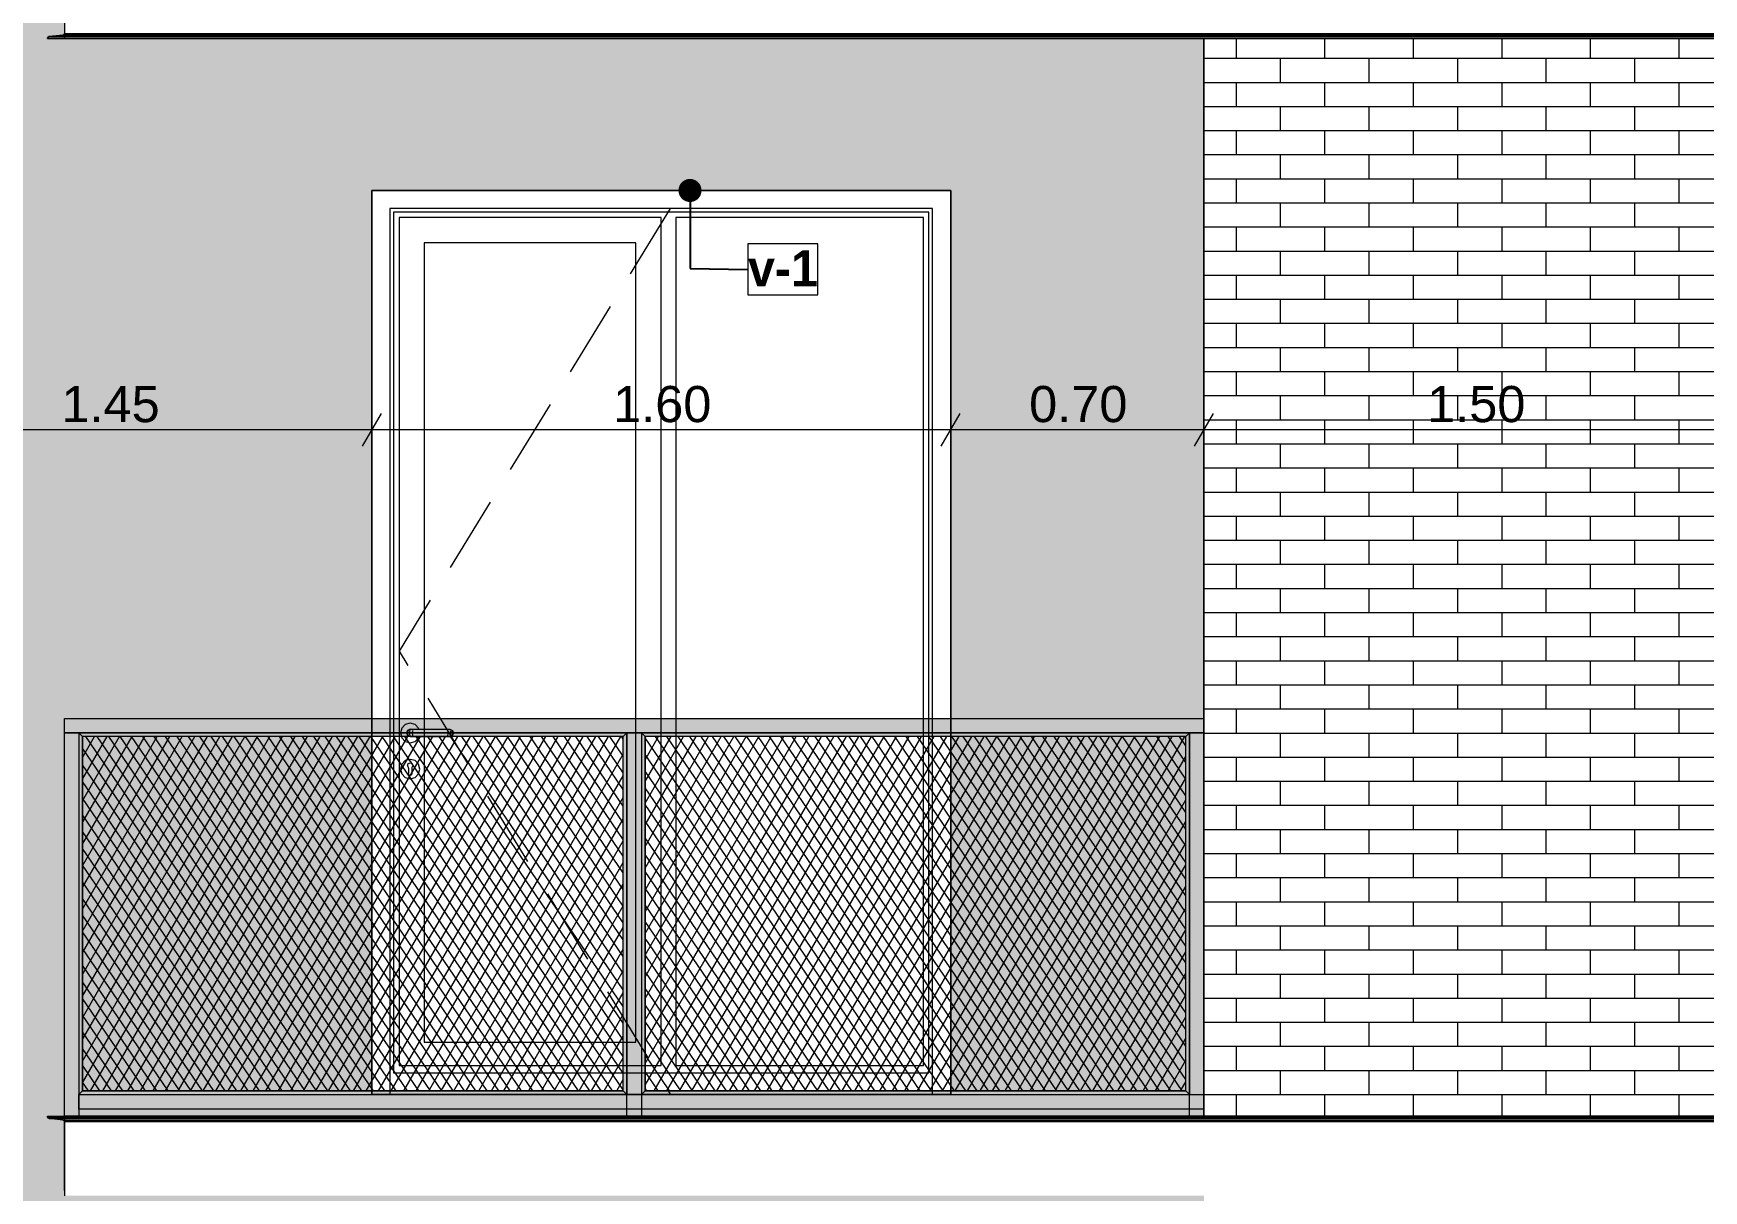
# Model space of a CAD drawing. Header units: millimetres. Extents: x 475206255 to 476720147, y 4620882299 to 4621447368.
# Drawn here: x 475413930 to 475418547, y 4621138679 to 4621141879 of the extents above; entities that cross this region are included whole.
import ezdxf

# ---------------------------------------------------------------- set-up
doc = ezdxf.new("R2010")
doc.units = ezdxf.units.MM
doc.header["$MEASUREMENT"] = 0
doc.set_wipeout_variables(frame=1)
doc.linetypes.add('Hidden Line', pattern=[317.5, 211.666667, -105.833333])
for name, color, linetype, lineweight in [('2D Drafting - General_Pen_No__30_Pen_No__9_Pen_No__9_Pen_No__253', 252, 'Continuous', 0), ('2D Drafting - General_Pen_No__30_Pen_No__9_Pen_No__9_Pen_No__7', 7, 'Continuous', 0), ('2D Drafting - General_Pen_No__7_Pen_No__7', 7, 'Continuous', 0), ('Dimensioning - General_Pen_No__142', 142, 'Continuous', 0), ('New_2D Drafting - General_Pen_No__30_Pen_No__9_Pen_No__9_Pen_No__255', 255, 'Continuous', 0), ('New_2D Drafting - General_Pen_No__30_Pen_No__9_Pen_No__9_Pen_No__7', 7, 'Continuous', 0), ('New_2D Drafting - General_Pen_No__4', 7, 'Continuous', 0), ('New_2D Drafting - General_Pen_No__7', 7, 'Continuous', 0), ('New_Annotation - Label_Pen_No__1', 1, 'Continuous', 0), ('New_Structural - Bearing_Pen_No__250', 7, 'Continuous', 0), ('Structural - Bearing_Pen_No__250', 7, 'Continuous', 0), ('zoma_Pen_No__142', 142, 'Continuous', 0)]:
    doc.layers.add(name, color=color, linetype=linetype, lineweight=lineweight)
doc.layers.add('Dimensioning - General', color=7, linetype='Continuous')
doc.layers.add('zoma', color=7, linetype='Continuous')
doc.styles.add('GENERATED_STYLE_2', font='arial.ttf')
doc.styles.add('GENERATED_STYLE_5', font='')
doc.styles.get('GENERATED_STYLE_5').set_extended_font_data('Avaza', bold=True)
doc.dimstyles.new('GENERATED_STYLE__1', dxfattribs={"dimtxt": 100, "dimasz": 68.640772, "dimexe": 0.18, "dimexo": 0.0625, "dimgap": 0, "dimtad": 1, "dimlfac": 0.001, "dimzin": 0, "dimdsep": 46, "dimtxsty": 'GENERATED_STYLE_2', "dimblk": 'ARROWHEAD_2', "dimblk1": 'ARROWHEAD_2', "dimblk2": 'ARROWHEAD_2', "dimcen": 0.09, "dimse1": 1, "dimse2": 1, "dimclrd": 142, "dimclre": 142, "dimclrt": 142, "dimadec": 0, "dimazin": 0, "dimtfac": 1, "dimtdec": 4, "dimtmove": 0, "dimatfit": 3, "dimfxl": 1, "dimtolj": 1, "dimtzin": 0, "dimarcsym": 0})
doc.dimstyles.new('GENERATED_STYLE__18', dxfattribs={"dimtxt": 100, "dimasz": 68.640772, "dimexe": 0.18, "dimexo": 0.0625, "dimgap": 0, "dimtad": 1, "dimtih": 1, "dimtoh": 1, "dimlfac": 0.001, "dimzin": 0, "dimdsep": 46, "dimtxsty": 'GENERATED_STYLE_2', "dimblk": 'ARROWHEAD_2', "dimblk1": 'ARROWHEAD_2', "dimblk2": 'ARROWHEAD_2', "dimcen": 0.09, "dimse1": 1, "dimse2": 1, "dimclrd": 142, "dimclre": 142, "dimclrt": 142, "dimadec": 0, "dimazin": 0, "dimtfac": 1, "dimtdec": 4, "dimtmove": 0, "dimatfit": 3, "dimfxl": 1, "dimtolj": 1, "dimtzin": 0, "dimarcsym": 0})
doc.dimstyles.new('GENERATED_STYLE__3', dxfattribs={"dimtxt": 200, "dimasz": 64.421331, "dimexe": 0.18, "dimexo": 3, "dimgap": 0, "dimtad": 1, "dimtih": 1, "dimtoh": 1, "dimlfac": 0.001, "dimzin": 0, "dimdsep": 46, "dimtxsty": 'GENERATED_STYLE_2', "dimblk": 'ARROWHEAD_2', "dimblk1": 'ARROWHEAD_2', "dimblk2": 'ARROWHEAD_2', "dimcen": 0.09, "dimclrd": 142, "dimclre": 142, "dimclrt": 142, "dimadec": 0, "dimazin": 0, "dimtfac": 1, "dimtdec": 4, "dimtmove": 0, "dimatfit": 3, "dimfxl": 1, "dimtolj": 1, "dimtzin": 0, "dimarcsym": 0})
doc.dimstyles.new('GENERATED_STYLE__33', dxfattribs={"dimtxt": 0.18, "dimasz": 127.68, "dimexe": 0.18, "dimexo": 0.0625, "dimgap": 0, "dimtad": 0, "dimtih": 1, "dimtoh": 1, "dimdec": 4, "dimzin": 0, "dimdsep": 46, "dimcen": 0.09, "dimadec": 0, "dimazin": 0, "dimtfac": 1, "dimtdec": 4, "dimtmove": 0, "dimatfit": 3, "dimldrblk": 'ARROWHEAD_11', "dimfxl": 1, "dimtolj": 1, "dimtzin": 0, "dimarcsym": 0})
pattern_1 = [(60, (475826095.757, 4621095193.19), (-25.9807621, 15), []), (124.306619, (475826095.757, 4621095193.19), (23.8156986, 11.25), [])]

# ---------------------------------------------------------------- blocks, each defined once
blk = doc.blocks.new('*D550', base_point=(475826095.8, 4621095193.2))
at = {"layer": 'Dimensioning - General_Pen_No__142', "color": 142, "linetype": 'Continuous', "lineweight": 0, "transparency": 16777216}
for p, q in [((475424795.3, 4621138971.1), (475424885.6, 4621138918.9)), ((475424908.2, 4621138945), (475424772.7, 4621138945)), ((475424840.5, 4621138244.9), (475424840.5, 4621138945)), ((475424795.3, 4621138271), (475424885.6, 4621138218.9)), ((475424908.2, 4621138244.9), (475424772.7, 4621138244.9))]:
    blk.add_line(p, q, dxfattribs=at)
at = {"layer": 'Dimensioning - General_Pen_No__142', "color": 142, "lineweight": 0, "transparency": 16777216, "insert": (475424820.5, 4621138461.5), "char_height": 100, "attachment_point": 7, "rotation": 90, "style": 'GENERATED_STYLE_2'}
blk.add_mtext('\\A1;{\\pql;\\fArial|b0|i0|c204|p0;\\W1.000000;0.70}', dxfattribs=at)
blk = doc.blocks.new('ARROWHEAD_2')
at = {"color": 0, "linetype": 'Continuous', "lineweight": 0}
for p, q in [((0, 0), (-1, 0)), ((-0.378, -0.655), (0.378, 0.655))]:
    blk.add_line(p, q, dxfattribs=at)
blk = doc.blocks.new('*D551', base_point=(475826095.8, 4621095193.2))
at = {"layer": 'Dimensioning - General_Pen_No__142', "color": 142, "linetype": 'Continuous', "lineweight": 0, "transparency": 16777216}
for p, q in [((475424795.3, 4621141471), (475424885.6, 4621141418.9)), ((475424908.2, 4621141444.9), (475424772.7, 4621141444.9)), ((475424840.5, 4621138945), (475424840.5, 4621141444.9)), ((475424795.3, 4621138971.1), (475424885.6, 4621138918.9)), ((475424908.2, 4621138945), (475424772.7, 4621138945))]:
    blk.add_line(p, q, dxfattribs=at)
at = {"layer": 'Dimensioning - General_Pen_No__142', "color": 142, "lineweight": 0, "transparency": 16777216, "insert": (475424820.5, 4621140061.5), "char_height": 100, "attachment_point": 7, "rotation": 90, "style": 'GENERATED_STYLE_2'}
blk.add_mtext('\\A1;{\\pql;\\fArial|b0|i0|c204|p0;\\W1.000000;2.50}', dxfattribs=at)
blk = doc.blocks.new('*D552', base_point=(475826095.8, 4621095193.2))
at = {"layer": 'Dimensioning - General_Pen_No__142', "color": 142, "linetype": 'Continuous', "lineweight": 0, "transparency": 16777216}
for p, q in [((475424908.2, 4621142145), (475424772.7, 4621142145)), ((475424795.3, 4621142171.1), (475424885.6, 4621142118.9)), ((475424840.5, 4621141444.9), (475424840.5, 4621142145)), ((475424795.3, 4621141471), (475424885.6, 4621141418.9)), ((475424908.2, 4621141444.9), (475424772.7, 4621141444.9))]:
    blk.add_line(p, q, dxfattribs=at)
at = {"layer": 'Dimensioning - General_Pen_No__142', "color": 142, "lineweight": 0, "transparency": 16777216, "insert": (475424820.5, 4621141661.5), "char_height": 100, "attachment_point": 7, "rotation": 90, "style": 'GENERATED_STYLE_2'}
blk.add_mtext('\\A1;{\\pql;\\fArial|b0|i0|c204|p0;\\W1.000000;0.70}', dxfattribs=at)
blk = doc.blocks.new('*D1525', base_point=(475826095.8, 4621095193.2))
at = {"layer": 'zoma_Pen_No__142', "color": 142, "linetype": 'Continuous', "lineweight": 0, "transparency": 16777216}
for p, q in [((475413640.3, 4621126583.3), (475413591.4, 4621126498.5)), ((475413615.9, 4621126477.3), (475413615.9, 4621126604.5)), ((475414040.3, 4621126583.3), (475413991.4, 4621126498.5)), ((475414015.9, 4621126477.3), (475414015.9, 4621126604.5)), ((475413615.9, 4621126540.9), (475414015.9, 4621126540.9))]:
    blk.add_line(p, q, dxfattribs=at)
blk = doc.blocks.new('*D1526', base_point=(475826095.8, 4621095193.2))
at = {"layer": 'zoma_Pen_No__142', "color": 142, "linetype": 'Continuous', "lineweight": 0, "transparency": 16777216}
for p, q in [((475414040.3, 4621126583.3), (475413991.4, 4621126498.5)), ((475414015.9, 4621126477.3), (475414015.9, 4621126604.5)), ((475420540.3, 4621126583.3), (475420491.4, 4621126498.5)), ((475420515.9, 4621126477.3), (475420515.9, 4621126604.5)), ((475414015.9, 4621126540.9), (475420515.9, 4621126540.9))]:
    blk.add_line(p, q, dxfattribs=at)
at = {"layer": 'zoma_Pen_No__142', "color": 142, "lineweight": 0, "transparency": 16777216, "char_height": 200, "attachment_point": 7, "style": 'GENERATED_STYLE_2'}
for s, insert in [('\\A1;{\\pql;\\fArial|b0|i0|c204|p0;\\W1.000000;6.50}', (475416998.9, 4621126580.9)), ('\\A1;{\\pql;\\fArial|b0|i0|c204|p0;\\W1.000000;0.40}', (475419957.5, 4621126580.9))]:
    blk.add_mtext(s, dxfattribs=dict(at, insert=insert))
blk = doc.blocks.new('ARROWHEAD_11')
at = {"color": 0, "linetype": 'Continuous', "lineweight": 0}
blk.add_line((0, 0), (-1, 0), dxfattribs=at)
at = {"color": 0, "linetype": 'Continuous', "lineweight": 0, "const_width": 0.25, "flags": 128}
blk.add_lwpolyline([(-0.125, 0, 1), (0.125, 0, 1)], format="xyb", close=True, dxfattribs=at)
blk = doc.blocks.new('*D2309', base_point=(475826095.8, 4621095193.2))
at = {"layer": 'Dimensioning - General_Pen_No__142', "color": 142, "linetype": 'Continuous', "lineweight": 0, "transparency": 16777216}
for p, q in [((475417166.2, 4621140850.6), (475417166.2, 4621140715.2)), ((475418666.2, 4621140850.6), (475418666.2, 4621140715.2)), ((475417140.2, 4621140737.8), (475417192.3, 4621140828.1)), ((475418640.2, 4621140737.8), (475418692.3, 4621140828.1)), ((475418666.2, 4621140782.9), (475417166.2, 4621140782.9))]:
    blk.add_line(p, q, dxfattribs=at)
at = {"layer": 'Dimensioning - General_Pen_No__142', "color": 142, "lineweight": 0, "transparency": 16777216, "insert": (475417782.8, 4621140802.9), "char_height": 100, "attachment_point": 7, "style": 'GENERATED_STYLE_2'}
blk.add_mtext('\\A1;{\\pql;\\fArial|b0|i0|c204|p0;\\W1.000000;1.50}', dxfattribs=at)
blk = doc.blocks.new('*D2310', base_point=(475826095.8, 4621095193.2))
at = {"layer": 'Dimensioning - General_Pen_No__142', "color": 142, "linetype": 'Continuous', "lineweight": 0, "transparency": 16777216}
for p, q in [((475416466.2, 4621140850.6), (475416466.2, 4621140715.2)), ((475417166.2, 4621140850.6), (475417166.2, 4621140715.2)), ((475416440.1, 4621140737.8), (475416492.3, 4621140828.1)), ((475417140.2, 4621140737.8), (475417192.3, 4621140828.1)), ((475417166.2, 4621140782.9), (475416466.2, 4621140782.9))]:
    blk.add_line(p, q, dxfattribs=at)
at = {"layer": 'Dimensioning - General_Pen_No__142', "color": 142, "lineweight": 0, "transparency": 16777216, "insert": (475416682.8, 4621140802.9), "char_height": 100, "attachment_point": 7, "style": 'GENERATED_STYLE_2'}
blk.add_mtext('\\A1;{\\pql;\\fArial|b0|i0|c204|p0;\\W1.000000;0.70}', dxfattribs=at)
blk = doc.blocks.new('*D2311', base_point=(475826095.8, 4621095193.2))
at = {"layer": 'Dimensioning - General_Pen_No__142', "color": 142, "linetype": 'Continuous', "lineweight": 0, "transparency": 16777216}
for p, q in [((475414866.2, 4621140850.6), (475414866.2, 4621140715.2)), ((475416466.2, 4621140850.6), (475416466.2, 4621140715.2)), ((475414840.1, 4621140737.8), (475414892.3, 4621140828.1)), ((475416440.1, 4621140737.8), (475416492.3, 4621140828.1)), ((475416466.2, 4621140782.9), (475414866.2, 4621140782.9))]:
    blk.add_line(p, q, dxfattribs=at)
at = {"layer": 'Dimensioning - General_Pen_No__142', "color": 142, "lineweight": 0, "transparency": 16777216, "insert": (475415532.7, 4621140802.9), "char_height": 100, "attachment_point": 7, "style": 'GENERATED_STYLE_2'}
blk.add_mtext('\\A1;{\\pql;\\fArial|b0|i0|c204|p0;\\W1.000000;1.60}', dxfattribs=at)
blk = doc.blocks.new('*D2312', base_point=(475826095.8, 4621095193.2))
at = {"layer": 'Dimensioning - General_Pen_No__142', "color": 142, "linetype": 'Continuous', "lineweight": 0, "transparency": 16777216}
for p, q in [((475413416.3, 4621140850.6), (475413416.3, 4621140715.2)), ((475414866.2, 4621140850.6), (475414866.2, 4621140715.2)), ((475413390.3, 4621140737.8), (475413442.4, 4621140828.1)), ((475414840.1, 4621140737.8), (475414892.3, 4621140828.1)), ((475414866.2, 4621140782.9), (475413416.3, 4621140782.9))]:
    blk.add_line(p, q, dxfattribs=at)
at = {"layer": 'Dimensioning - General_Pen_No__142', "color": 142, "lineweight": 0, "transparency": 16777216, "insert": (475414007.8, 4621140802.9), "char_height": 100, "attachment_point": 7, "style": 'GENERATED_STYLE_2'}
blk.add_mtext('\\A1;{\\pql;\\fArial|b0|i0|c204|p0;\\W1.000000;1.45}', dxfattribs=at)

msp = doc.modelspace()

# ---------------------------------------------------------------- hatches: boundary and pattern name
at = {"layer": '2D Drafting - General_Pen_No__30_Pen_No__9_Pen_No__9_Pen_No__253', "linetype": 'Continuous', "lineweight": 0}
h = msp.add_hatch(dxfattribs=at)
h.set_pattern_fill('BRICK___RUNNING_BOND', color=252, style=0, pattern_type=2)
h.set_pattern_definition([(180, (475382668.45, 4621135278.51), (0, 66.64), []), (90, (475382668.45, 4621135278.5), (244.8, 0), [66.64, -66.64]), (90, (475382546.05, 4621135345.15), (244.8, 0), [66.64, -66.64])])
h.paths.add_polyline_path([(475407116.097, 4621132444.943), (475407116.097, 4621145744.536), (475427886.496, 4621145744.536), (475427886.496, 4621132444.943), (475424099.531, 4621132444.942), (475422915.902, 4621132444.943), (475420516.519, 4621132444.943), (475420516.519, 4621135044.943), (475418016.519, 4621135044.943), (475418016.519, 4621132444.943), (475417816.698, 4621132444.943), (475417816.698, 4621135044.924), (475414016.698, 4621135044.924), (475414016.698, 4621132444.943), (475413616.479, 4621132444.943), (475411316.097, 4621132444.943), (475411316.097, 4621145344.955), (475409845.506, 4621145344.955), (475409816.623, 4621145344.955), (475407515.336, 4621145344.955), (475407515.336, 4621135744.944), (475407515.336, 4621135044.961), (475407516.097, 4621135044.961), (475407516.097, 4621132545), (475407516.097, 4621132444.943)])
h.paths.add_polyline_path([(475411816.173, 4621143044.943), (475411816.173, 4621144644.943), (475413416.173, 4621144644.943), (475413416.173, 4621143044.943)], flags=0)
h.paths.add_polyline_path([(475411816.178, 4621135044.943), (475413416.178, 4621135044.943), (475413416.178, 4621133444.942), (475411816.178, 4621133444.942)], flags=0)
h.paths.add_polyline_path([(475413416.178, 4621136644.942), (475411816.178, 4621136644.942), (475411816.178, 4621138244.943), (475413416.178, 4621138244.943)], flags=0)
h.paths.add_polyline_path([(475413416.178, 4621139844.942), (475411816.178, 4621139844.942), (475411816.178, 4621141444.943), (475413416.178, 4621141444.943)], flags=0)
h.paths.add_polyline_path([(475414016.097, 4621135464.943), (475422915.902, 4621135464.943), (475422915.902, 4621135684.943), (475418666.092, 4621135684.943), (475418666.092, 4621135744.932), (475418666.092, 4621135744.944), (475418666.092, 4621138244.955), (475418666.092, 4621138664.943), (475422915.902, 4621138664.943), (475422915.902, 4621138884.943), (475418666.092, 4621138884.943), (475418666.092, 4621141864.943), (475422915.902, 4621141864.943), (475422915.902, 4621142084.943), (475420066.548, 4621142084.943), (475420066.548, 4621144644.937), (475419166.549, 4621144644.937), (475419166.549, 4621142084.943), (475418666.092, 4621142084.943), (475418666.092, 4621145064.943), (475422915.902, 4621145064.943), (475422915.902, 4621145284.943), (475414016.097, 4621145284.943), (475414016.097, 4621145064.943), (475417166.094, 4621145064.943), (475417166.094, 4621142084.943), (475414016.097, 4621142084.943), (475414016.097, 4621141864.943), (475417166.094, 4621141864.943), (475417166.094, 4621138884.943), (475414016.097, 4621138884.943), (475414016.097, 4621138664.943), (475417166.094, 4621138664.943), (475417166.094, 4621138244.955), (475417166.094, 4621135744.944), (475417166.094, 4621135744.924), (475417166.094, 4621135684.943), (475414016.097, 4621135684.943)], flags=0)
h.paths.add_polyline_path([(475416466.026, 4621135744.913), (475416466.026, 4621138244.923), (475414866.018, 4621138244.923), (475414866.018, 4621135744.913)], flags=0)
h.paths.add_polyline_path([(475414866.026, 4621144644.918), (475416466.035, 4621144644.918), (475416466.035, 4621142144.923), (475414866.026, 4621142144.923)], flags=0)
h.paths.add_polyline_path([(475416466.035, 4621138944.924), (475414866.026, 4621138944.924), (475414866.026, 4621141444.918), (475416466.035, 4621141444.918)], flags=0)
h.paths.add_polyline_path([(475419166.549, 4621138944.945), (475420066.548, 4621138944.945), (475420066.548, 4621141444.94), (475419166.549, 4621141444.94)], flags=0)
h.paths.add_polyline_path([(475419166.549, 4621138244.94), (475419166.549, 4621135744.945), (475420066.548, 4621135744.945), (475420066.548, 4621138244.94)], flags=0)
h.paths.add_polyline_path([(475422666.097, 4621132544.993), (475421066.097, 4621132544.993), (475421066.097, 4621135044.993), (475422666.097, 4621135044.993)], flags=0)
h.paths.add_polyline_path([(475421066.097, 4621144644.939), (475421066.097, 4621142144.943), (475422666.097, 4621142144.943), (475422666.097, 4621144644.939)], flags=0)
h.paths.add_polyline_path([(475421066.105, 4621138944.931), (475422666.097, 4621138944.931), (475422666.097, 4621138944.943), (475422666.097, 4621141444.937), (475421766.097, 4621141444.937), (475421066.105, 4621141444.937)], flags=0)
h.paths.add_polyline_path([(475421066.105, 4621135744.929), (475422666.097, 4621135744.929), (475422666.097, 4621135744.943), (475422666.097, 4621138244.94), (475421766.097, 4621138244.94), (475421066.105, 4621138244.94)], flags=0)
h.paths.add_polyline_path([(475425066.474, 4621132544.995), (475426666.486, 4621132544.995), (475426666.477, 4621135044.946), (475425066.477, 4621135044.941)], flags=0)
h.paths.add_polyline_path([(475425066.502, 4621135744.936), (475426666.511, 4621135744.936), (475426666.511, 4621138244.935), (475425066.511, 4621138244.941)], flags=0)
h.paths.add_polyline_path([(475426666.511, 4621142144.937), (475426666.511, 4621144644.941), (475425066.511, 4621144644.941), (475425066.509, 4621142144.937)], flags=0)
h.paths.add_polyline_path([(475426666.514, 4621138944.999), (475426666.514, 4621141444.941), (475425066.511, 4621141444.941), (475425066.509, 4621138944.999)], flags=0)
h = msp.add_hatch(dxfattribs=at)
h.set_pattern_fill('BRICK___RUNNING_BOND', color=252, style=0, pattern_type=2)
h.set_pattern_definition([(180, (475383717.936, 4621138478.515), (0, 66.64), []), (90, (475383717.94, 4621138478.51), (244.8, 0), [66.64, -66.64]), (90, (475383595.54, 4621138545.15), (244.8, 0), [66.64, -66.64])])
h.paths.add_polyline_path([(475418666.09, 4621141864.943), (475418666.09, 4621138884.943), (475417166.092, 4621138884.943), (475417166.092, 4621141864.943)])
at = {"layer": 'New_2D Drafting - General_Pen_No__30_Pen_No__9_Pen_No__9_Pen_No__255', "linetype": 'Continuous', "lineweight": 0}
for points in [[(475417166.092, 4621139984.97), (475417166.092, 4621139944.97), (475414016.095, 4621139944.97), (475414016.095, 4621139984.97)], [(475414056.095, 4621138884.943), (475414016.095, 4621138884.943), (475414016.095, 4621139944.97), (475414056.095, 4621139944.97)], [(475414066.069, 4621139934.996), (475414056.069, 4621139944.996), (475415571.092, 4621139944.996), (475415561.092, 4621139934.996)], [(475414056.095, 4621138944.943), (475414066.095, 4621138954.943), (475414066.095, 4621139934.97), (475414056.095, 4621139944.97)], [(475415571.092, 4621138944.94), (475415561.092, 4621138954.94), (475415561.092, 4621139934.968), (475415571.092, 4621139944.968)], [(475415611.092, 4621138884.914), (475415571.092, 4621138884.914), (475415571.092, 4621139944.942), (475415611.092, 4621139944.942)], [(475415621.063, 4621139934.97), (475415611.063, 4621139944.97), (475417126.092, 4621139944.97), (475417116.092, 4621139934.97)], [(475415611.092, 4621138944.914), (475415621.092, 4621138954.914), (475415621.092, 4621139934.942), (475415611.092, 4621139944.942)], [(475417126.092, 4621138944.969), (475417116.092, 4621138954.969), (475417116.092, 4621139934.996), (475417126.092, 4621139944.996)], [(475417166.092, 4621138884.943), (475417126.092, 4621138884.943), (475417126.092, 4621139944.97), (475417166.092, 4621139944.97)], [(475414066.095, 4621138954.995), (475414056.069, 4621138944.969), (475415571.118, 4621138944.969), (475415561.092, 4621138954.995)], [(475417166.092, 4621138944.969), (475417166.092, 4621138904.969), (475414056.095, 4621138904.969), (475414056.095, 4621138944.969)], [(475415621.089, 4621138954.94), (475415611.117, 4621138944.969), (475417126.118, 4621138944.969), (475417116.112, 4621138954.975)]]:
    msp.add_hatch(color=255, dxfattribs=at).paths.add_polyline_path(points)
at = {"layer": 'New_2D Drafting - General_Pen_No__7', "linetype": 'Continuous', "lineweight": 0}
h = msp.add_hatch(dxfattribs=at)
h.set_pattern_fill('BATT_INSULATION', style=0, pattern_type=2)
h.set_pattern_definition(pattern_1)
h.paths.add_polyline_path([(475415561.092, 4621139934.996), (475414066.095, 4621139934.996), (475414066.095, 4621138954.995), (475415561.092, 4621138954.995)])
h = msp.add_hatch(dxfattribs=at)
h.set_pattern_fill('BATT_INSULATION', style=0, pattern_type=2)
h.set_pattern_definition(pattern_1)
h.paths.add_polyline_path([(475417116.118, 4621139934.97), (475415621.092, 4621139934.97), (475415621.092, 4621138954.943), (475417116.118, 4621138954.943)])

# ---------------------------------------------------------------- linework, layer by layer
at = {"layer": '2D Drafting - General_Pen_No__30_Pen_No__9_Pen_No__9_Pen_No__7', "color": 7, "linetype": 'Continuous', "lineweight": 0, "flags": 128}
msp.add_lwpolyline([(475422915.902, 4621138664.943), (475422915.902, 4621138884.943), (475418666.092, 4621138884.943), (475418666.092, 4621141864.943), (475422915.902, 4621141864.943), (475422915.902, 4621142084.943), (475420066.548, 4621142084.943), (475420066.548, 4621144644.937), (475419166.549, 4621144644.937), (475419166.549, 4621142084.943), (475418666.092, 4621142084.943), (475418666.092, 4621145064.943), (475422915.902, 4621145064.943), (475422915.902, 4621145284.943), (475414016.097, 4621145284.943), (475414016.097, 4621145064.943), (475417166.094, 4621145064.943), (475417166.094, 4621142084.943), (475414016.097, 4621142084.943), (475414016.097, 4621141864.943), (475417166.094, 4621141864.943), (475417166.094, 4621138884.943), (475414016.097, 4621138884.943), (475414016.097, 4621138664.943)], dxfattribs=at)
for points in [[(475418666.09, 4621141864.943), (475418666.09, 4621138884.943), (475417166.092, 4621138884.943), (475417166.092, 4621141864.943)], [(475416466.035, 4621138944.924), (475414866.026, 4621138944.924), (475414866.026, 4621141444.918), (475416466.035, 4621141444.918)]]:
    msp.add_lwpolyline(points, close=True, dxfattribs=at)
at = {"layer": '2D Drafting - General_Pen_No__7_Pen_No__7', "color": 7, "linetype": 'Continuous', "lineweight": 0, "flags": 128}
for points in [[(475414870.149, 4621138944.918), (475416466.033, 4621138944.923), (475416466.024, 4621141444.924), (475414866.024, 4621141444.918)], [(475414866.024, 4621141444.918), (475414866.033, 4621138944.918), (475414870.149, 4621138944.918)]]:
    msp.add_lwpolyline(points, dxfattribs=at)
for points in [[(475416416.024, 4621141394.922), (475414916.024, 4621141394.917), (475414916.033, 4621138944.918), (475416416.033, 4621138944.925)], [(475416406.024, 4621141384.922), (475414926.024, 4621141384.917), (475414926.033, 4621139004.92), (475416406.033, 4621139004.925)], [(475415666.029, 4621141369.92), (475414941.025, 4621141369.917), (475414941.033, 4621139024.92), (475415666.033, 4621139024.922)], [(475416391.025, 4621141369.922), (475415706.025, 4621141369.92), (475415706.033, 4621139024.922), (475416391.033, 4621139024.925)], [(475415596.025, 4621141299.919), (475415011.025, 4621141299.917), (475415011.032, 4621139089.92), (475415596.032, 4621139089.922)]]:
    msp.add_lwpolyline(points, close=True, dxfattribs=at)
at = {"layer": '2D Drafting - General_Pen_No__7_Pen_No__7', "color": 7, "linetype": 'Hidden Line', "lineweight": 0, "flags": 128}
msp.add_lwpolyline([(475415691.024, 4621141394.92), (475414941.029, 4621140170.794), (475415690.256, 4621138946.205)], dxfattribs=at)
at = {"layer": 'New_2D Drafting - General_Pen_No__30_Pen_No__9_Pen_No__9_Pen_No__7', "color": 7, "linetype": 'Continuous', "lineweight": 0, "flags": 128}
for points in [[(475417166.092, 4621139984.97), (475417166.092, 4621139944.97), (475414016.095, 4621139944.97), (475414016.095, 4621139984.97)], [(475414056.095, 4621138884.943), (475414016.095, 4621138884.943), (475414016.095, 4621139944.97), (475414056.095, 4621139944.97)], [(475414066.069, 4621139934.996), (475414056.069, 4621139944.996), (475415571.092, 4621139944.996), (475415561.092, 4621139934.996)], [(475414056.095, 4621138944.943), (475414066.095, 4621138954.943), (475414066.095, 4621139934.97), (475414056.095, 4621139944.97)], [(475415571.092, 4621138944.94), (475415561.092, 4621138954.94), (475415561.092, 4621139934.968), (475415571.092, 4621139944.968)], [(475415611.092, 4621138884.914), (475415571.092, 4621138884.914), (475415571.092, 4621139944.942), (475415611.092, 4621139944.942)], [(475415621.063, 4621139934.97), (475415611.063, 4621139944.97), (475417126.092, 4621139944.97), (475417116.092, 4621139934.97)], [(475415611.092, 4621138944.914), (475415621.092, 4621138954.914), (475415621.092, 4621139934.942), (475415611.092, 4621139944.942)], [(475417126.092, 4621138944.969), (475417116.092, 4621138954.969), (475417116.092, 4621139934.996), (475417126.092, 4621139944.996)], [(475417166.092, 4621138884.943), (475417126.092, 4621138884.943), (475417126.092, 4621139944.97), (475417166.092, 4621139944.97)], [(475414066.095, 4621138954.995), (475414056.069, 4621138944.969), (475415571.118, 4621138944.969), (475415561.092, 4621138954.995)], [(475417166.092, 4621138944.969), (475417166.092, 4621138904.969), (475414056.095, 4621138904.969), (475414056.095, 4621138944.969)], [(475415621.089, 4621138954.94), (475415611.117, 4621138944.969), (475417126.118, 4621138944.969), (475417116.112, 4621138954.975)]]:
    msp.add_lwpolyline(points, close=True, dxfattribs=at)
at = {"layer": 'New_2D Drafting - General_Pen_No__4', "color": 7, "linetype": 'Continuous', "lineweight": 0, "flags": 128}
for points in [[(475415561.092, 4621139934.996), (475414066.095, 4621139934.996), (475414066.095, 4621138954.995), (475415561.092, 4621138954.995)], [(475417116.118, 4621139934.97), (475415621.092, 4621139934.97), (475415621.092, 4621138954.943), (475417116.118, 4621138954.943)]]:
    msp.add_lwpolyline(points, close=True, dxfattribs=at)
at = {"layer": 'New_Structural - Bearing_Pen_No__250', "color": 7, "linetype": 'Continuous', "lineweight": 0}
for p, q in [((475414971.92, 4621139971.918), (475414958.42, 4621139968.301)), ((475414985.42, 4621139968.301), (475414971.92, 4621139971.918)), ((475414948.537, 4621139958.418), (475414944.92, 4621139944.918)), ((475414944.92, 4621139944.918), (475414948.537, 4621139931.418)), ((475414958.42, 4621139968.301), (475414948.537, 4621139958.418)), ((475414948.537, 4621139931.418), (475414958.42, 4621139921.536)), ((475414964.849, 4621139951.989), (475414961.92, 4621139944.918)), ((475414961.92, 4621139944.918), (475414964.849, 4621139937.847)), ((475414966.401, 4621139951.989), (475414963.642, 4621139944.918)), ((475414963.642, 4621139944.918), (475414966.401, 4621139937.847)), ((475414971.92, 4621139954.918), (475414964.849, 4621139951.989)), ((475414964.849, 4621139937.847), (475414971.92, 4621139934.918)), ((475414971.215, 4621139951.989), (475414969.104, 4621139944.918)), ((475414969.104, 4621139944.918), (475414971.215, 4621139937.847)), ((475414971.92, 4621139954.918), (475414973.062, 4621139954.918)), ((475414971.92, 4621139934.918), (475414973.062, 4621139934.918)), ((475414973.062, 4621139954.918), (475414976.313, 4621139954.918)), ((475414973.062, 4621139934.918), (475414976.313, 4621139934.918)), ((475414976.313, 4621139954.918), (475414981.179, 4621139954.918)), ((475414976.313, 4621139934.918), (475414981.18, 4621139934.918)), ((475414978.42, 4621139951.989), (475414977.278, 4621139944.918)), ((475414977.278, 4621139944.918), (475414978.421, 4621139937.847)), ((475414981.179, 4621139954.918), (475414986.92, 4621139954.918)), ((475414981.18, 4621139934.918), (475414986.92, 4621139934.918)), ((475414995.302, 4621139958.418), (475414985.42, 4621139968.301)), ((475414985.42, 4621139921.536), (475414995.302, 4621139931.418)), ((475414986.92, 4621139954.918), (475415066.92, 4621139954.919)), ((475414986.92, 4621139934.918), (475415066.92, 4621139934.919)), ((475414996.24, 4621139954.918), (475414995.302, 4621139958.418)), ((475414995.302, 4621139931.418), (475414996.24, 4621139934.918)), ((475415066.92, 4621139954.919), (475415072.66, 4621139954.919)), ((475415066.92, 4621139934.919), (475415072.66, 4621139934.919)), ((475415072.66, 4621139954.919), (475415077.526, 4621139954.919)), ((475415072.66, 4621139934.919), (475415077.526, 4621139934.919)), ((475415075.419, 4621139951.99), (475415076.562, 4621139944.919)), ((475415076.562, 4621139944.919), (475415075.419, 4621139937.848)), ((475415077.526, 4621139954.919), (475415080.778, 4621139954.919)), ((475415077.526, 4621139934.919), (475415080.778, 4621139934.919)), ((475415080.778, 4621139954.919), (475415081.92, 4621139954.919)), ((475415080.778, 4621139934.919), (475415081.92, 4621139934.919)), ((475415081.92, 4621139954.919), (475415088.991, 4621139951.99)), ((475415088.991, 4621139937.848), (475415081.92, 4621139934.919)), ((475415082.624, 4621139951.99), (475415084.736, 4621139944.919)), ((475415084.736, 4621139944.919), (475415082.624, 4621139937.848)), ((475415087.439, 4621139951.99), (475415090.198, 4621139944.919)), ((475415090.198, 4621139944.919), (475415087.439, 4621139937.848)), ((475415088.991, 4621139951.99), (475415091.92, 4621139944.919)), ((475415091.92, 4621139944.919), (475415088.991, 4621139937.848)), ((475414958.42, 4621139921.536), (475414971.92, 4621139917.918)), ((475414971.92, 4621139917.918), (475414985.42, 4621139921.536)), ((475414948.537, 4621139858.418), (475414944.92, 4621139844.918)), ((475414944.92, 4621139844.918), (475414948.537, 4621139831.418)), ((475414958.42, 4621139868.301), (475414948.537, 4621139858.418)), ((475414971.92, 4621139871.918), (475414958.42, 4621139868.301)), ((475414965.2, 4621139856.558), (475414964.452, 4621139854.611)), ((475414966.92, 4621139849.318), (475414964.452, 4621139854.611)), ((475414965.2, 4621139856.558), (475414966.545, 4621139860.062)), ((475414966.545, 4621139860.062), (475414971.92, 4621139862.344)), ((475414966.92, 4621139847.805), (475414966.92, 4621139849.318)), ((475414966.92, 4621139847.805), (475414966.92, 4621139844.918)), ((475414966.92, 4621139844.918), (475414966.92, 4621139842.032)), ((475414966.92, 4621139842.032), (475414966.92, 4621139836.258)), ((475414966.92, 4621139836.258), (475414966.92, 4621139832.418)), ((475414985.42, 4621139868.301), (475414971.92, 4621139871.918)), ((475414971.92, 4621139862.344), (475414977.295, 4621139860.062)), ((475414979.388, 4621139854.611), (475414976.92, 4621139849.318)), ((475414976.92, 4621139849.318), (475414976.92, 4621139847.805)), ((475414976.92, 4621139847.805), (475414976.92, 4621139844.918)), ((475414976.92, 4621139844.918), (475414976.92, 4621139842.032)), ((475414976.92, 4621139842.032), (475414976.92, 4621139836.258)), ((475414976.92, 4621139836.258), (475414976.92, 4621139832.418)), ((475414978.64, 4621139856.558), (475414977.295, 4621139860.062)), ((475414978.64, 4621139856.558), (475414979.388, 4621139854.611)), ((475414995.303, 4621139858.418), (475414985.42, 4621139868.301)), ((475414998.92, 4621139844.918), (475414995.303, 4621139858.418)), ((475414995.303, 4621139831.418), (475414998.92, 4621139844.918)), ((475414948.537, 4621139831.418), (475414958.42, 4621139821.536)), ((475414958.42, 4621139821.536), (475414971.92, 4621139817.918)), ((475414968.385, 4621139828.883), (475414966.92, 4621139832.418)), ((475414971.92, 4621139827.418), (475414968.385, 4621139828.883)), ((475414975.456, 4621139828.883), (475414971.92, 4621139827.418)), ((475414971.92, 4621139817.918), (475414985.42, 4621139821.536)), ((475414976.92, 4621139832.418), (475414975.456, 4621139828.883)), ((475414985.42, 4621139821.536), (475414995.303, 4621139831.418))]:
    msp.add_line(p, q, dxfattribs=at)
at = {"layer": 'Structural - Bearing_Pen_No__250', "color": 7, "linetype": 'Continuous', "lineweight": 0}
for p, q in [((475413969.769, 4621141867.438), (475413970.169, 4621141868.969)), ((475413969.769, 4621141864.943), (475413969.769, 4621141867.438)), ((475413969.769, 4621141867.438), (475422962.226, 4621141867.438)), ((475413969.769, 4621141864.943), (475422962.226, 4621141864.943)), ((475413970.169, 4621141868.969), (475413971.307, 4621141870.266)), ((475413971.307, 4621141870.266), (475413973.01, 4621141871.133)), ((475413973.01, 4621141871.133), (475413974.232, 4621141871.393)), ((475413974.232, 4621141871.393), (475414011.633, 4621141875.383)), ((475413974.232, 4621141871.393), (475422957.764, 4621141871.393)), ((475414011.633, 4621141875.383), (475414012.855, 4621141875.642)), ((475414011.633, 4621141875.383), (475422920.363, 4621141875.383)), ((475414012.855, 4621141875.642), (475414014.558, 4621141876.509)), ((475414014.558, 4621141876.509), (475414015.696, 4621141877.807)), ((475414015.696, 4621141877.807), (475414016.095, 4621141879.338)), ((475414016.095, 4621141879.338), (475422915.9, 4621141879.338)), ((475413969.769, 4621138882.448), (475413969.769, 4621138884.943)), ((475413969.769, 4621138884.943), (475422962.226, 4621138884.943)), ((475413970.169, 4621138880.917), (475413969.769, 4621138882.448)), ((475413969.769, 4621138882.448), (475422962.226, 4621138882.448)), ((475413971.307, 4621138879.619), (475413970.169, 4621138880.917)), ((475413973.01, 4621138878.752), (475413971.307, 4621138879.619)), ((475413974.232, 4621138878.493), (475413973.01, 4621138878.752)), ((475414011.633, 4621138874.503), (475413974.232, 4621138878.493)), ((475413974.232, 4621138878.493), (475422957.764, 4621138878.493)), ((475414012.855, 4621138874.243), (475414011.633, 4621138874.503)), ((475414011.633, 4621138874.503), (475422920.363, 4621138874.503)), ((475414014.558, 4621138873.376), (475414012.855, 4621138874.243)), ((475414015.696, 4621138872.079), (475414014.558, 4621138873.376)), ((475414016.095, 4621138870.548), (475414015.696, 4621138872.079)), ((475414016.095, 4621138679.357), (475414016.095, 4621138870.548)), ((475414016.095, 4621138870.548), (475422915.9, 4621138870.548))]:
    msp.add_line(p, q, dxfattribs=at)

# ---------------------------------------------------------------- dimensions: what is measured, and where the dimension line sits
at = {"layer": 'Dimensioning - General', "color": 142, "linetype": 'Continuous', "lineweight": 0}
for base, p1, p2, picture, middle in [((475424840.477, 4621142144.994), (475364762.758, 4621141444.941), (475364762.763, 4621142144.994), '*D552', (475424770.477, 4621141790.965)), ((475424840.477, 4621141444.941), (475364762.763, 4621138944.994), (475364762.758, 4621141444.941), '*D551', (475424770.477, 4621140190.965)), ((475424840.477, 4621138944.994), (475364762.758, 4621138244.941), (475364762.763, 4621138944.994), '*D550', (475424770.477, 4621138590.965))]:
    dim = msp.add_linear_dim(base=base, p1=p1, p2=p2, angle=90, dimstyle='GENERATED_STYLE__1', dxfattribs=at)
    dim.commit()
    dim.dimension.update_dxf_attribs({"geometry": picture, "text_midpoint": middle, "dimtype": 160, "text_rotation": 90})
for base, p1, p2, picture, middle in [((475416466.179, 4621140782.909), (475417166.247, 4621141653.929), (475416466.179, 4621141444.924), '*D2310', (475416812.211, 4621140852.909)), ((475417166.247, 4621140782.909), (475418666.245, 4621141577.187), (475417166.247, 4621141653.929), '*D2309', (475417912.244, 4621140852.909)), ((475413416.326, 4621140782.909), (475414866.179, 4621141444.918), (475413416.326, 4621141444.942), '*D2312', (475414137.251, 4621140852.909))]:
    dim = msp.add_linear_dim(base=base, p1=p1, p2=p2, angle=180, dimstyle='GENERATED_STYLE__18', dxfattribs=at)
    dim.commit()
    dim.dimension.update_dxf_attribs({"geometry": picture, "text_midpoint": middle, "dimtype": 160})
at = {"layer": 'zoma', "color": 142, "linetype": 'Continuous', "lineweight": 0}
for base, p1, p2, picture, middle in [((475414015.86, 4621126540.885), (475413615.86, 4621178706.55), (475414015.86, 4621179106.55), '*D1525', (475413316.439, 4621126680.885)), ((475420515.86, 4621126540.885), (475414015.86, 4621179106.55), (475420515.86, 4621178706.557), '*D1526', (475417257.856, 4621126680.885))]:
    dim = msp.add_linear_dim(base=base, p1=p1, p2=p2, dimstyle='GENERATED_STYLE__3', dxfattribs=at)
    dim.commit()
    dim.dimension.update_dxf_attribs({"geometry": picture, "text_midpoint": middle, "dimtype": 160})

# ---------------------------------------------------------------- next in the draw order: wipeouts: each hides what was drawn before it
at = {"color": 1, "linetype": 'Continuous', "lineweight": 0, "ltscale": 23227659408.18902}
msp.add_wipeout([(475415905.706, 4621141156.191), (475416098.647, 4621141156.191), (475416098.647, 4621141297.368), (475415905.706, 4621141297.368)], dxfattribs=at).dxf.layer = 'New_Annotation - Label_Pen_No__1'

# ---------------------------------------------------------------- next in the draw order: linework, layer by layer
at = {"layer": 'New_Annotation - Label_Pen_No__1', "color": 1, "linetype": 'Continuous', "lineweight": 0, "flags": 128}
msp.add_lwpolyline([(475415905.706, 4621141156.191), (475416098.647, 4621141156.191), (475416098.647, 4621141297.368), (475415905.706, 4621141297.368), (475415905.706, 4621141156.191)], close=True, dxfattribs=at)

# ---------------------------------------------------------------- next in the draw order: texts
at = {"layer": 'New_Annotation - Label_Pen_No__1', "color": 1, "linetype": 'Continuous', "lineweight": 0, "insert": (475415905.706, 4621141229.594), "char_height": 100, "attachment_point": 4, "style": 'GENERATED_STYLE_5'}
msp.add_mtext('\\A1;{\\pql;\\fAvaza|b1|i0|c0|p0;\\W1.000000;v\\fAvaza|b1|i0|c0|p0;\\W1.000000;-\\fAvaza|b1|i0|c0|p0;\\W1.000000;1}', dxfattribs=at)

# ---------------------------------------------------------------- next in the draw order: dimensions: what is measured, and where the dimension line sits
at = {"layer": 'Dimensioning - General', "color": 142, "linetype": 'Continuous', "lineweight": 0}
dim = msp.add_linear_dim(base=(475414866.179, 4621140782.909), p1=(475416466.179, 4621141444.924), p2=(475414866.179, 4621141444.918), angle=180, dimstyle='GENERATED_STYLE__18', dxfattribs=at)
dim.commit()
dim.dimension.update_dxf_attribs({"geometry": '*D2311', "text_midpoint": (475415662.177, 4621140852.909), "dimtype": 160})

# ---------------------------------------------------------------- next in the draw order: leaders
at = {"layer": 'New_Annotation - Label_Pen_No__1', "color": 1, "linetype": 'Continuous', "lineweight": 0, "annotation_type": 0, "has_hookline": 1, "hookline_direction": 0, "text_width": 172.973}
msp.add_leader([(475415745.422, 4621141444.972), (475415745.422, 4621141229.594), (475415905.706, 4621141226.78)], dimstyle='GENERATED_STYLE__33', dxfattribs=at)

doc.saveas('drawing.dxf')
